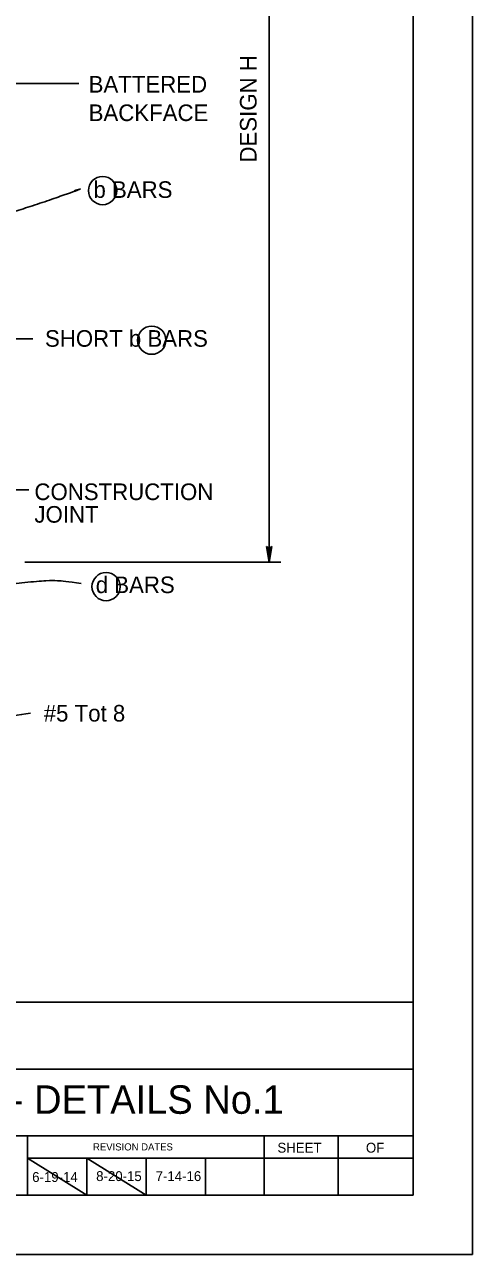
# Model space of a CAD drawing. Extents: x 0 to 2.83, y 0 to 1.83.
# Drawn here: x 2.519 to 2.833, y 0 to 0.864 of the extents above; entities that cross this region are included whole.
import ezdxf

# ---------------------------------------------------------------- set-up
doc = ezdxf.new("R2010")
doc.units = 0
for name, color, linetype in [('10 Sheet Format', 7, 'Continuous'), ('210 Border', 7, 'Continuous'), ('212 Leaders and Dim Lines', 7, 'Continuous'), ('214 Text and Titles', 7, 'Continuous')]:
    doc.layers.add(name, color=color, linetype=linetype)

msp = doc.modelspace()

# ---------------------------------------------------------------- linework, layer by layer
at = {"layer": '10 Sheet Format'}
for p, q in [((2.52083, 0.06771), (2.5625, 0.04167)), ((2.5625, 0.06771), (2.60417, 0.04167))]:
    msp.add_line(p, q, dxfattribs=at)
msp.add_lwpolyline([(0, 0), (2.83333, 0), (2.83333, 1.83333), (0, 1.83333)], close=True, dxfattribs=at)
at = {"layer": '210 Border'}
for p, q in [((2.79167, 1.79167), (2.79167, 0.04167)), ((2.79167, 0.17708), (0.08333, 0.17708)), ((2.79167, 0.13021), (2.02083, 0.13021)), ((2.79167, 0.08333), (0.08333, 0.08333)), ((2.52083, 0.08333), (2.52083, 0.04167)), ((2.68695, 0.08306), (2.68695, 0.04167)), ((2.73903, 0.08333), (2.73903, 0.04167)), ((2.79167, 0.06771), (2.52083, 0.06771)), ((2.5625, 0.06771), (2.5625, 0.04167)), ((2.60417, 0.06771), (2.60417, 0.04167)), ((2.64583, 0.06771), (2.64583, 0.04167)), ((2.79167, 0.04167), (0.08333, 0.04167))]:
    msp.add_line(p, q, dxfattribs=at)
at = {"layer": '212 Leaders and Dim Lines'}
for p, q in [((2.6906, 0.48628), (2.6906, 1.06897)), ((2.50401, 0.82255), (2.55676, 0.82255)), ((2.49849, 0.64302), (2.52456, 0.64302)), ((2.68968, 0.49665), (2.68877, 0.49722)), ((2.6906, 0.48628), (2.68877, 0.49722)), ((2.68968, 0.49665), (2.68877, 0.49722)), ((2.6906, 0.48628), (2.68877, 0.49722)), ((2.6906, 0.48628), (2.68923, 0.49693)), ((2.6906, 0.48628), (2.68923, 0.49693)), ((2.68968, 0.49665), (2.6906, 0.48628)), ((2.6906, 0.49609), (2.68968, 0.49665)), ((2.68968, 0.49665), (2.6906, 0.48628)), ((2.6906, 0.49609), (2.68968, 0.49665)), ((2.69014, 0.49637), (2.6906, 0.48628)), ((2.69014, 0.49637), (2.6906, 0.48628)), ((2.69242, 0.49722), (2.6906, 0.48628)), ((2.69242, 0.49722), (2.6906, 0.48628)), ((2.69197, 0.49693), (2.6906, 0.48628)), ((2.69197, 0.49693), (2.6906, 0.48628)), ((2.6906, 0.48628), (2.69151, 0.49665)), ((2.69151, 0.49665), (2.6906, 0.49609)), ((2.6906, 0.48628), (2.69151, 0.49665)), ((2.69151, 0.49665), (2.6906, 0.49609)), ((2.6906, 0.48628), (2.69106, 0.49637)), ((2.6906, 0.48628), (2.69106, 0.49637)), ((2.6906, 0.49609), (2.6906, 0.48628)), ((2.6906, 0.49609), (2.6906, 0.48628)), ((2.69151, 0.49665), (2.69242, 0.49722)), ((2.69151, 0.49665), (2.69242, 0.49722)), ((2.51895, 0.48628), (2.69866, 0.48628))]:
    msp.add_line(p, q, dxfattribs=at)
for points, degree in [([(2.49206, 0.74192), (2.46588, 0.73553), (2.4634, 0.72309), (2.50168, 0.72863), (2.56746, 0.7514), (2.55362, 0.74708)], 2), ([(2.52184, 0.53694), (2.48567, 0.53694), (2.47838, 0.53694), (2.45914, 0.48628)], 2), ([(2.47986, 0.44562), (2.494, 0.46332), (2.50288, 0.47049), (2.5188, 0.47196), (2.53577, 0.4734), (2.54082, 0.4734), (2.54886, 0.47271), (2.55851, 0.47133)], 3)]:
    msp.add_open_spline(points, degree=degree, dxfattribs=at)
msp.add_spline([(2.38514, 0.47247), (2.42555, 0.45541), (2.44531, 0.41949), (2.47674, 0.38027), (2.52284, 0.38027)], degree=3, dxfattribs=at)
at = {"layer": '214 Text and Titles'}
for centre in [(2.57355, 0.74722), (2.60809, 0.64215), (2.57603, 0.46905)]:
    msp.add_circle(centre, 0.00991, dxfattribs=at)

# ---------------------------------------------------------------- texts
at = {"layer": '210 Border'}
for s, height, p in [('RETAINING WALL TYPE 7SW - DETAILS No.1', 0.02, (2.13311, 0.09876)), ('REVISION DATES', 0.004999, (2.56684, 0.07302)), ('SHEET', 0.006945, (2.69638, 0.07147)), ('OF', 0.006945, (2.75853, 0.07147)), ('6-19-14', 0.006945, (2.5241, 0.05087)), ('8-20-15', 0.006943, (2.56904, 0.05151)), ('7-14-16', 0.006943, (2.61084, 0.05151))]:
    msp.add_text(s, height=height, dxfattribs=at).set_placement(p)
at = {"layer": '212 Leaders and Dim Lines'}
msp.add_text('DESIGN H', height=0.011667, rotation=90, dxfattribs=at).set_placement((2.68172, 0.76694))
at = {"layer": '214 Text and Titles'}
for s, height, p in [('BATTERED', 0.011667, (2.56377, 0.81608)), ('BACKFACE', 0.011667, (2.56377, 0.79609)), ('b BARS', 0.011667, (2.56715, 0.74211)), ('SHORT b BARS', 0.0116669, (2.5331, 0.63755)), ('CONSTRUCTION', 0.0116669, (2.52568, 0.52985)), ('JOINT', 0.011667, (2.52568, 0.51398)), ('d BARS', 0.011667, (2.56875, 0.4645)), ('#5 Tot 8', 0.011667, (2.53222, 0.37429))]:
    msp.add_text(s, height=height, dxfattribs=at).set_placement(p)

doc.saveas('drawing.dxf')
